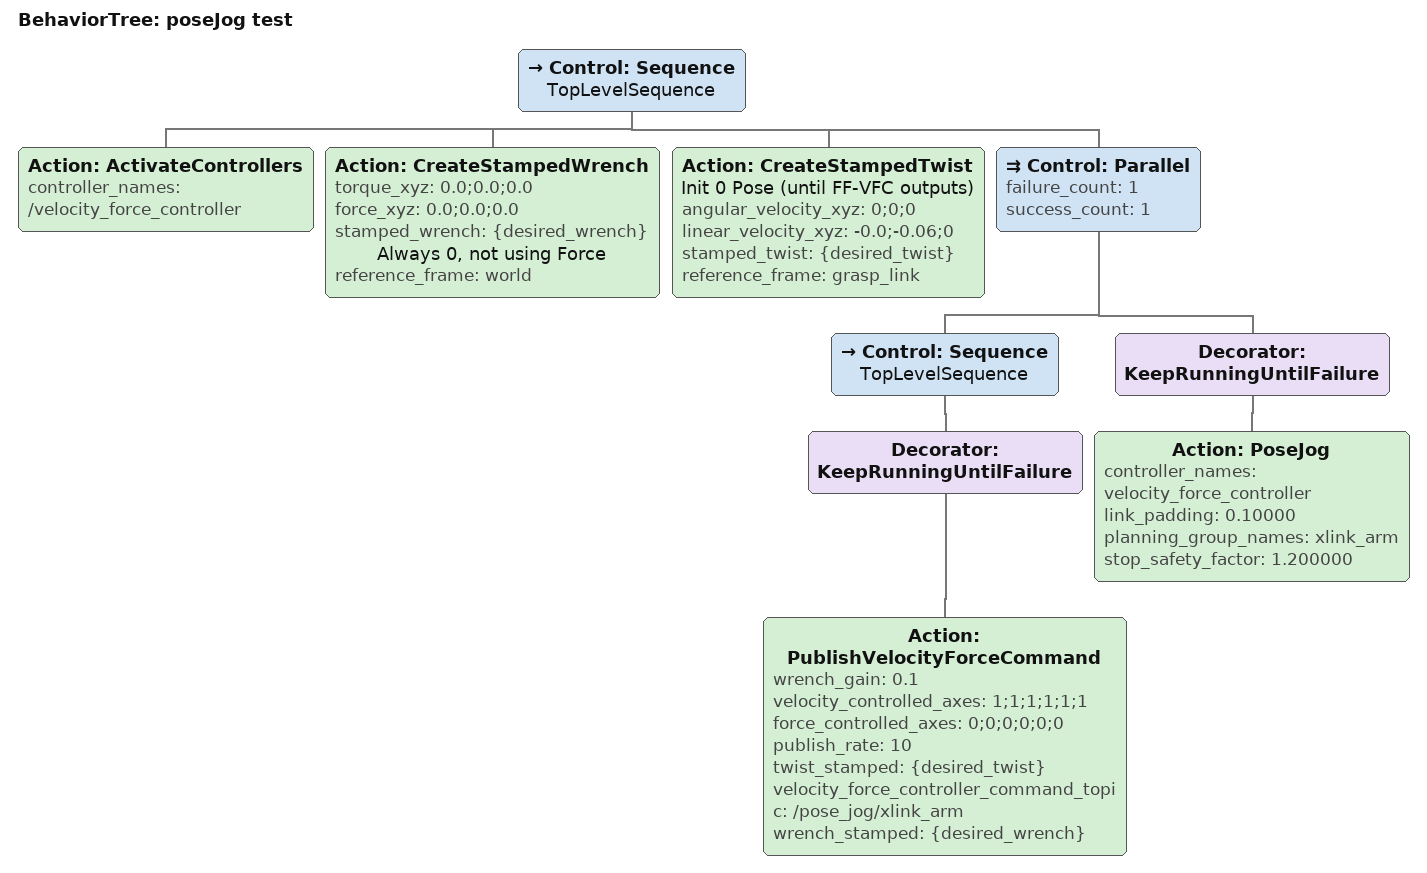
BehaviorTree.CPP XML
<root BTCPP_format="4" main_tree_to_execute="poseJog test">
  <BehaviorTree ID="poseJog test" _description="">
    <Control ID="Sequence" name="TopLevelSequence">
      <Action ID="ActivateControllers" controller_names="/velocity_force_controller"/>
      <Action ID="CreateStampedWrench" torque_xyz="0.0;0.0;0.0" force_xyz="0.0;0.0;0.0" stamped_wrench="{desired_wrench}" name="Always 0, not using Force" reference_frame="world"/>
      <Action ID="CreateStampedTwist" name="Init 0 Pose (until FF-VFC outputs)" angular_velocity_xyz="0;0;0" linear_velocity_xyz="-0.0;-0.06;0" stamped_twist="{desired_twist}" reference_frame="grasp_link"/>
      <Control ID="Parallel" failure_count="1" success_count="1">
        <Control ID="Sequence" name="TopLevelSequence">
          <Decorator ID="KeepRunningUntilFailure">
            <Action ID="PublishVelocityForceCommand" wrench_gain="0.1" velocity_controlled_axes="1;1;1;1;1;1" force_controlled_axes="0;0;0;0;0;0" publish_rate="10" twist_stamped="{desired_twist}" velocity_force_controller_command_topic="/pose_jog/xlink_arm" wrench_stamped="{desired_wrench}"/>
          </Decorator>
        </Control>
        <Decorator ID="KeepRunningUntilFailure">
          <Action ID="PoseJog" controller_names="velocity_force_controller" link_padding="0.10000" planning_group_names="xlink_arm" stop_safety_factor="1.200000"/>
        </Decorator>
      </Control>
    </Control>
  </BehaviorTree>
</root>
